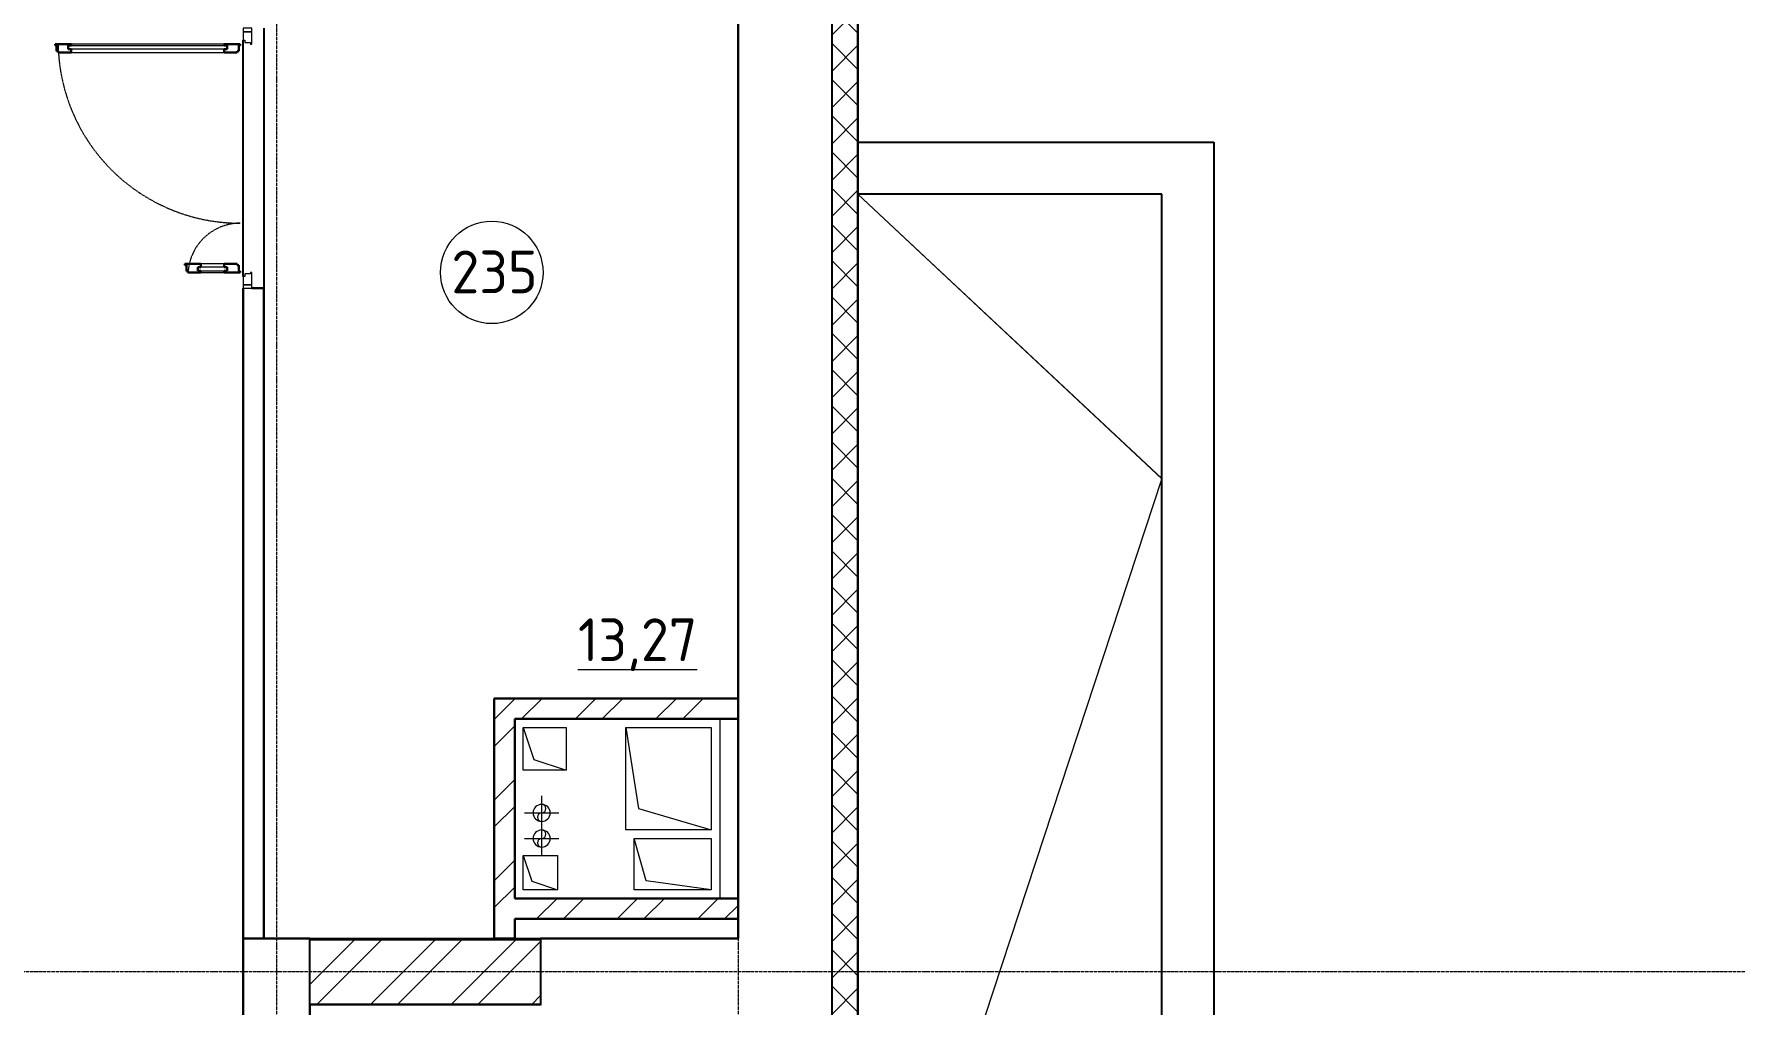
# Model space of a CAD drawing. Header units: millimetres. Extents: x -695119 to 412940, y -249585 to 622758.
# Drawn here: x 114363 to 124373, y 557036 to 562714 of the extents above; entities that cross this region are included whole.
import ezdxf

# ---------------------------------------------------------------- set-up
doc = ezdxf.new("R2010")
doc.units = ezdxf.units.MM
doc.linetypes.add('ADSK_Линия сетки', pattern=[25, 20, -2.5, 0, -2.5])
doc.linetypes.add('ADSK_Штриховая_ш2 п1_5', pattern=[4.5, 3, -1.5])
for name, color, linetype, lineweight in [('Двери', 8, 'Continuous', 9), ('Каркас_Импост', 8, 'Continuous', 9), ('Крыши', 7, 'Continuous', 9), ('Марки помещений', 8, 'Continuous', 20), ('Монтажный зазор', 8, 'Continuous', 9), ('Обобщенные модели', 8, 'Continuous', 18), ('Оси', 252, 'Continuous', 9), ('Остекление', 8, 'Continuous', 9), ('Открывание', 8, 'ADSK_Штриховая_ш2 п1_5', 9), ('Панель', 252, 'Continuous', 30), ('Перекрытия', 7, 'Continuous', 18), ('Стены разрез', 7, 'Continuous', 30), ('Стены штриховка', 7, 'Continuous', 9)]:
    doc.layers.add(name, color=color, linetype=linetype, lineweight=lineweight)
doc.layers.add('Стены', color=194, linetype='Continuous')
doc.styles.add('GOST Common_1', font='', dxfattribs={"height": 250})
doc.styles.get('GOST Common_1').set_extended_font_data('GOST type B')
pattern_1 = [(45, (91217.38, 536167.97), (-235.7317, 235.7317), []), (45, (91374.53, 536167.97), (-235.7317, 235.7317), [])]

# ---------------------------------------------------------------- blocks, each defined once
blk = doc.blocks.new('Дверь_Alumark_двупольная_S50 - Ш_1_5_Внутр_1520х2350 Л-3568596-План 2 этажа смеж')
at = {"layer": 'Каркас_Импост'}
for p, q in [((-566, 60), (-615, 60)), ((-615, 60), (-615, 10)), ((-615, 10), (-543, 10)), ((-566, 52), (-566, 60)), ((-552, 52), (-566, 52)), ((-552, 18), (-552, 52)), ((-543, 18), (-552, 18)), ((-543, 10), (-543, 18)), ((802, 18), (793, 18)), ((793, 18), (793, 10)), ((793, 10), (865, 10)), ((816, 52), (802, 52)), ((802, 52), (802, 18)), ((816, 60), (816, 52)), ((865, 60), (816, 60)), ((865, 10), (865, 60))]:
    blk.add_line(p, q, dxfattribs=at)
at = {"layer": 'Монтажный зазор'}
for p, q in [((-635, 60), (-635, 10)), ((-615, 60), (-635, 60)), ((-635, 10), (-615, 10)), ((-615, 10), (-615, 60)), ((885, 60), (865, 60)), ((865, 60), (865, 10)), ((865, 10), (885, 10)), ((885, 10), (885, 60))]:
    blk.add_line(p, q, dxfattribs=at)
at = {"layer": 'Остекление'}
for p, q in [((763, 154), (763, 1086)), ((763, 1086), (784, 1086)), ((784, 1086), (784, 154)), ((-534, 326), (-534, 154)), ((-513, 326), (-534, 326)), ((-513, 154), (-513, 326)), ((-534, 154), (-513, 154)), ((784, 154), (763, 154))]:
    blk.add_line(p, q, dxfattribs=at)
at = {"layer": 'Открывание'}
for centre, radius, start, end in [((811, 78), 1066, 90.9675, 180), ((-561, 78), 306, 360, 86.6277)]:
    blk.add_arc(centre, radius, start, end, dxfattribs=at)
at = {"layer": 'Панель'}
for p, q in [((751, 1144), (743, 1144)), ((743, 1144), (743, 1068)), ((785, 1153), (751, 1153)), ((751, 1153), (751, 1144)), ((793, 1162), (785, 1162)), ((785, 1162), (785, 1153)), ((793, 1068), (793, 1162)), ((743, 1068), (763, 1068)), ((763, 1068), (763, 1086)), ((763, 1086), (784, 1086)), ((784, 1086), (784, 1068)), ((784, 1068), (793, 1068)), ((-493, 402), (-501, 402)), ((-501, 402), (-501, 393)), ((-493, 308), (-493, 402)), ((-535, 384), (-543, 384)), ((-543, 384), (-543, 308)), ((-534, 308), (-543, 308)), ((-501, 393), (-535, 393)), ((-535, 393), (-535, 384)), ((-534, 326), (-534, 308)), ((-513, 326), (-534, 326)), ((-513, 308), (-513, 326)), ((-493, 308), (-513, 308)), ((-543, 172), (-543, 78)), ((-534, 172), (-543, 172)), ((-534, 154), (-534, 172)), ((-513, 154), (-534, 154)), ((-513, 172), (-513, 154)), ((-493, 172), (-513, 172)), ((-493, 96), (-493, 172)), ((743, 172), (743, 96)), ((743, 172), (763, 172)), ((763, 172), (763, 154)), ((763, 154), (784, 154)), ((784, 172), (793, 172)), ((784, 154), (784, 172)), ((793, 78), (793, 172)), ((-543, 78), (-535, 78)), ((-535, 78), (-535, 87)), ((-535, 87), (-501, 87)), ((-501, 87), (-501, 96)), ((-501, 96), (-493, 96)), ((743, 96), (751, 96)), ((751, 96), (751, 87)), ((751, 87), (785, 87)), ((785, 87), (785, 78)), ((785, 78), (793, 78))]:
    blk.add_line(p, q, dxfattribs=at)
at = {"layer": 'Панель', "lineweight": 9}
for p, q in [((743, 1068), (743, 172)), ((793, 172), (793, 1068)), ((-543, 308), (-543, 172)), ((-493, 172), (-493, 308))]:
    blk.add_line(p, q, dxfattribs=at)
blk = doc.blocks.new('Поворот - Тип-V74-План 2 этажа смеж')
at = {"layer": 'Обобщенные модели'}
for start_param, end_param in [(4.712389, 4.974188), (4.45059, 4.712389)]:
    blk.add_ellipse((127, 0), major_axis=(0, 50), ratio=0.309017, start_param=start_param, end_param=end_param, dxfattribs=at)
blk = doc.blocks.new('Труба - Тип-3895582-План 2 этажа смеж')
at = {"layer": 'Обобщенные модели'}
for start_param, end_param in [(4.712389, 4.974188), (4.45059, 4.712389)]:
    blk.add_ellipse((30033, 13145), major_axis=(0, 50), ratio=0.309017, start_param=start_param, end_param=end_param, dxfattribs=at)
blk = doc.blocks.new('ADSK_Марка_Помещение_ОдноЗначение_Номер - Номер-462100-План 2 этажа смеж')
at = {"layer": 'Марки помещений'}
blk.add_circle((0, 0), 3, dxfattribs=at)

msp = doc.modelspace()

# ---------------------------------------------------------------- hatches: boundary and pattern name
at = {"layer": 'Стены разрез', "lineweight": 9}
h = msp.add_hatch(dxfattribs=at)
h.set_pattern_fill('FP_7', color=256, style=0, pattern_type=2)
h.set_pattern_definition([(45, (91217.38, 536167.97), (-106.066, 106.066), []), (135, (91217.38, 536167.97), (-106.066, -106.066), [])])
h.paths.add_polyline_path([(119031.401, 550828.241), (119181.401, 550828.241), (119181.401, 563628.241), (119031.401, 563628.241), (119031.401, 550902.241)])
h = msp.add_hatch(dxfattribs=at)
h.set_pattern_fill('FP_4', color=256, style=0, pattern_type=2)
h.set_pattern_definition([(0, (91217.38, 536167.97), (406.4, 101.6), [33.528, -271.272, 33.528, -271.272, -1625.6]), (0, (91217.38, 536167.97), (406.4, 101.6), [-609.6, 33.528, -576.072, 33.528, -271.272, -711.2]), (0, (91217.38, 536167.97), (406.4, 101.6), [-1524, 33.528, -169.672, 33.528, -474.472]), (120, (91369.78, 536218.77), (-291.18818, 301.15272), [33.528, -271.272, 33.528, -271.272, -1625.6]), (120, (91369.78, 536218.77), (-291.18818, 301.15272), [-609.6, 33.528, -576.072, 33.528, -271.272, -711.2]), (120, (91369.78, 536218.77), (-291.18818, 301.15272), [-1524, 33.528, -169.672, 33.528, -474.472]), (240, (91420.58, 536421.97), (-115.21182, -402.75272), [33.528, -271.272, 33.528, -271.272, -1625.6]), (240, (91420.58, 536421.97), (-115.21182, -402.75272), [-609.6, 33.528, -576.072, 33.528, -271.272, -711.2]), (240, (91420.58, 536421.97), (-115.21182, -402.75272), [-1524, 33.528, -169.672, 33.528, -474.472])])
h.paths.add_polyline_path([(119181.401, 550828.241), (119183.401, 550828.241), (119183.401, 563628.241), (119181.401, 563628.241), (119181.401, 550903.525)])
h = msp.add_hatch(dxfattribs=at)
h.set_pattern_fill('FP_1', color=256, style=0, pattern_type=2)
h.set_pattern_definition(pattern_1)
h.paths.add_polyline_path([(118481.401, 558708.241), (118481.401, 558828.241), (117054.401, 558828.241), (117054.401, 558708.241), (117614.654, 558708.241)])
h = msp.add_hatch(dxfattribs=at)
h.set_pattern_fill('FP_1', color=256, style=0, pattern_type=2)
h.set_pattern_definition(pattern_1)
h.paths.add_polyline_path([(117054.401, 557423.241), (117174.401, 557423.241), (117174.401, 558708.241), (117054.401, 558708.241), (117054.401, 557788.362)])
h = msp.add_hatch(dxfattribs=at)
h.set_pattern_fill('FP_1', color=256, style=0, pattern_type=2)
h.set_pattern_definition(pattern_1)
h.paths.add_polyline_path([(118309.283, 557538.241), (118481.401, 557538.241), (118481.401, 557658.241), (117174.401, 557658.241), (117174.401, 557538.241), (117614.654, 557538.241)])
h = msp.add_hatch(dxfattribs=at)
h.set_pattern_fill('FP_1', color=256, style=0, pattern_type=2)
h.set_pattern_definition(pattern_1)
h.paths.add_polyline_path([(116572.712, 557038.241), (117326.401, 557038.241), (117326.401, 557418.241), (115976.401, 557418.241), (115976.401, 557038.241), (116225.398, 557038.241)])

# ---------------------------------------------------------------- linework, layer by layer
at = {"lineweight": 18}
for p, q in [((118374.401, 558708.241), (118374.401, 557658.241)), ((117224.787, 558408.241), (117224.787, 558658.241)), ((117224.787, 558658.241), (117474.787, 558658.241)), ((117224.787, 558658.241), (117287.287, 558470.741)), ((117474.787, 558658.241), (117474.787, 558408.241)), ((117824.401, 558658.241), (118324.401, 558658.241)), ((117824.401, 558058.241), (117824.401, 558658.241)), ((117824.401, 558658.241), (117899.401, 558183.241)), ((118324.401, 558658.241), (118324.401, 558058.241)), ((117474.787, 558408.241), (117224.787, 558408.241)), ((117287.287, 558470.741), (117474.787, 558408.241)), ((117332.292, 558058.241), (117332.292, 558258.241)), ((117899.401, 558183.241), (118324.401, 558058.241)), ((117232.292, 558158.241), (117432.292, 558158.241)), ((117332.292, 557908.241), (117332.292, 558108.241)), ((117232.292, 558008.241), (117432.292, 558008.241)), ((118324.401, 558058.241), (117824.401, 558058.241)), ((117874.401, 557708.241), (117874.401, 558008.241)), ((117874.401, 558008.241), (118324.401, 558008.241)), ((117943.917, 557761.508), (117874.401, 558008.241)), ((118324.401, 558008.241), (118324.401, 557708.241)), ((117224.787, 557708.241), (117224.787, 557908.241)), ((117224.787, 557908.241), (117424.787, 557908.241)), ((117224.787, 557908.241), (117274.787, 557758.241)), ((117424.787, 557908.241), (117424.787, 557708.241)), ((117424.787, 557708.241), (117224.787, 557708.241)), ((117274.787, 557758.241), (117424.787, 557708.241)), ((118324.401, 557708.241), (117874.401, 557708.241)), ((118324.401, 557708.241), (117943.917, 557761.508))]:
    msp.add_line(p, q, dxfattribs=at)
for centre, radius, start, end in [((117332.292, 558158.241), 50, 0, 180), ((117332.292, 558183.241), 25, 270, 90), ((117332.292, 558158.241), 50, 180, 0), ((117332.292, 558133.241), 25, 90, 270), ((117332.292, 558008.241), 50, 0, 180), ((117332.292, 558008.241), 50, 180, 0), ((117332.292, 557983.241), 25, 90, 270), ((117332.292, 558033.241), 25, 270, 90)]:
    msp.add_arc(centre, radius, start, end, dxfattribs=at)
at = {"layer": 'Крыши'}
for p, q in [((119183.401, 561778.241), (120960.733, 560112.516)), ((120961.401, 560114.544), (119183.401, 561778.241)), ((120961.401, 560114.544), (119183.401, 554714.544))]:
    msp.add_line(p, q, dxfattribs=at)
at = {"layer": 'Оси', "linetype": 'ADSK_Линия сетки'}
for p, q in [((115781.401, 569901.977), (115781.401, 550624.039)), ((118481.401, 569901.977), (118481.401, 550624.039)), ((124372.922, 557228.241), (50771.339, 557228.241))]:
    msp.add_line(p, q, dxfattribs=at)
at = {"layer": 'Перекрытия', "color": 49, "true_color": 0x464646}
msp.add_line((118374.401, 558708.241), (118374.401, 557658.241), dxfattribs=at)
at = {"layer": 'Стены'}
for p, q in [((119031.401, 550978.241), (119031.401, 562928.241)), ((115586.401, 561297.241), (115586.401, 562679.241)), ((115706.401, 562748.241), (115706.401, 561228.241)), ((119183.401, 562082.241), (121265.401, 562082.241)), ((121265.401, 562082.241), (121265.401, 546572.241)), ((120961.401, 561778.241), (119183.401, 561778.241)), ((120961.401, 546876.241), (120961.401, 561778.241)), ((115976.401, 557423.241), (117054.401, 557423.241)), ((115976.401, 557038.241), (115976.401, 557418.241)), ((117174.401, 557423.241), (117326.401, 557423.241)), ((117326.401, 557418.241), (117326.401, 557038.241))]:
    msp.add_line(p, q, dxfattribs=at)
at = {"layer": 'Стены разрез'}
for p, q in [((119183.401, 563630.241), (119183.401, 550826.241)), ((118481.401, 557423.241), (118481.401, 562928.241)), ((115586.401, 553028.241), (115586.401, 561228.241)), ((115706.401, 561228.241), (115636.401, 561228.241)), ((115706.401, 557423.241), (115706.401, 561228.241)), ((117054.401, 557423.241), (117054.401, 558828.241)), ((117054.401, 558828.241), (118481.401, 558828.241)), ((117174.401, 558708.241), (117174.401, 557658.241)), ((118481.401, 558708.241), (117174.401, 558708.241)), ((117174.401, 557658.241), (118481.401, 557658.241)), ((117174.401, 557538.241), (117174.401, 557423.241)), ((118481.401, 557538.241), (117174.401, 557538.241)), ((115976.401, 557423.241), (115586.401, 557423.241)), ((115976.401, 557423.241), (115976.401, 557418.241)), ((115976.401, 557418.241), (117326.401, 557418.241)), ((117174.401, 557423.241), (117054.401, 557423.241)), ((118481.401, 557423.241), (117326.401, 557423.241)), ((117326.401, 557423.241), (117326.401, 557418.241)), ((115976.401, 557038.241), (115976.401, 553028.241)), ((115976.401, 557038.241), (117326.401, 557038.241)), ((117326.401, 557038.241), (117326.401, 557033.241))]:
    msp.add_line(p, q, dxfattribs=at)
at = {"layer": 'Стены штриховка'}
msp.add_line((119181.401, 550826.241), (119181.401, 563630.241), dxfattribs=at)

# ---------------------------------------------------------------- block references
at = {"layer": 'Двери', "rotation": 89.99999999999991}
msp.add_blockref('Дверь_Alumark_двупольная_S50 - Ш_1_5_Внутр_1520х2350 Л-3568596-План 2 этажа смеж', (115646.401, 561863.241), dxfattribs=at)
at = {"layer": 'Марки помещений', "xscale": 99.99999999999993, "yscale": 99.99999999999993, "zscale": 99.99999999999993}
msp.add_blockref('ADSK_Марка_Помещение_ОдноЗначение_Номер - Номер-462100-План 2 этажа смеж', (117040.278, 561320.625), dxfattribs=at)
at = {"layer": 'Обобщенные модели', "extrusion": (0, 0, -1), "rotation": 180}
msp.add_blockref('Поворот - Тип-V74-План 2 этажа смеж', (-121123.401, 560113.241), dxfattribs=at)
at = {"layer": 'Обобщенные модели'}
msp.add_blockref('Труба - Тип-3895582-План 2 этажа смеж', (91217.378, 546967.972), dxfattribs=at)

# ---------------------------------------------------------------- texts
at = {"layer": 'Марки помещений', "lineweight": 9, "char_height": 250, "attachment_point": 1, "style": 'GOST Common_1'}
for s, insert, width in [('235', (116804.021, 561448.35), 584.43019), ('\\L13,27', (117544.679, 559296.313), 815.31619)]:
    msp.add_mtext(s, dxfattribs=dict(at, insert=insert, width=width))

doc.saveas('drawing.dxf')
